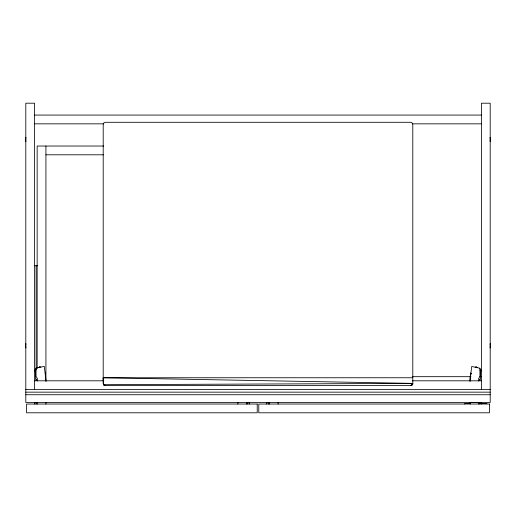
<?xml version="1.0" encoding="UTF-8"?>
<svg xmlns="http://www.w3.org/2000/svg" width="516" height="516" viewBox="0 0 516 516"><rect width="100%" height="100%" fill="white"/><g stroke="black" fill="none" stroke-linecap="round" stroke-linejoin="round"><path stroke-width="0.77" d="M469.941 380.918L471.734 366.483L479.932 368.231L479.932 376.493L478.558 378.699L478.558 381.105M38.9 367.521L39.635 366.476L40.79 367.115M36.191 368.43L34.643 370.507L35.623 371.843M479.19 380.698L480.454 378.673L480.454 370.269L479.932 370.153M475.184 367.218L476.339 366.579L477.074 367.624M410.736 385.446C416.67 381.002 407.466 389.561 412.8 383.401L412.8 124.356L412.026 122.744L410.736 122.292L105.264 122.292L103.974 122.744L103.2 124.356L103.2 383.401L103.974 385L105.264 385.452L410.736 385.452L412.349 384.678L412.8 383.388L103.2 377.751L103.413 384.297M411.207 385.394L412.349 384.678L412.8 383.401L103.651 384.678C106.573 386.116 103.542 385.742 103.2 383.388M480.351 371.946L481.331 370.611L479.783 368.534M36.043 370.049L35.52 370.166L35.52 378.57L36.784 380.602M34.572 115.068L481.428 115.068M34.572 123.84L103.813 123.84M412.187 123.84L481.428 123.84M103.748 146.028L37.152 146.028L37.152 368.553M45.924 154.8L103.748 154.8M34.572 265.74L37.784 265.74M412.29 376.68L470.979 376.68M479.822 376.68L481.428 376.68M412.8 377.751L103.2 377.751L103.651 384.678L105.264 385.452L103.651 384.678M34.572 380.808L103.813 380.808M412.187 380.808L481.428 380.808M25.8 389.58L490.2 389.58M25.8 392.16L490.2 392.16M25.8 394.74L490.2 394.74M469.824 402.603L480.022 402.603M470.134 403.512L464.755 403.512L464.755 404.028M478.28 403.512L486.943 403.512M46.034 380.814L44.241 366.379L36.043 368.127L36.043 376.39L37.416 378.596L37.416 381.008M481.428 389.58L481.428 103.2L490.2 103.2L490.2 402.48L25.8 402.48L25.8 103.2L34.572 103.2L34.572 389.58M481.428 402.422L481.428 404.028M479.88 379.105L479.88 380.711M479.88 402.422L479.88 404.028M478.848 402.416L478.848 404.028M470.534 372.849L470.534 376.951M470.076 376.615L470.076 381.453M470.076 402.416L470.076 404.028M278.124 402.416L278.124 404.028M269.352 402.416L269.352 404.028M268.32 402.422L268.32 404.028M266.772 402.422L266.772 404.028M249.228 402.422L249.228 404.028M247.68 402.422L247.68 404.028M246.648 402.416L246.648 404.028M237.876 402.416L237.876 404.028M45.924 146.028L45.924 381.453M45.924 402.416L45.924 404.028M45.44 372.745L45.44 376.848M37.152 402.416L37.152 404.028M36.12 265.74L36.12 369.456M36.12 379.105L36.12 380.711M36.12 402.422L36.12 404.028M34.572 402.422L34.572 404.028M25.845 141.429A15.57 15.57 0 0 1 25.845 137.385M25.774 141.436A15.57 15.57 0 0 1 25.768 137.379M490.155 137.385A15.57 15.57 0 0 1 490.155 141.429M490.206 137.379A15.525 15.525 0 0 1 490.219 141.436M490.155 343.785A15.57 15.57 0 0 1 490.155 347.829M490.206 343.779A15.525 15.525 0 0 1 490.219 347.836M25.845 347.829A15.57 15.57 0 0 1 25.845 343.785M25.774 347.836A15.57 15.57 0 0 1 25.768 343.779M471.36 373.539L471.321 373.874L471.36 373.539M257.226 404.028L26.574 404.028L26.574 412.8L257.226 412.8L257.226 404.028M489.426 404.028L258.774 404.028L258.774 412.8L489.426 412.8L489.426 404.028"/></g></svg>
